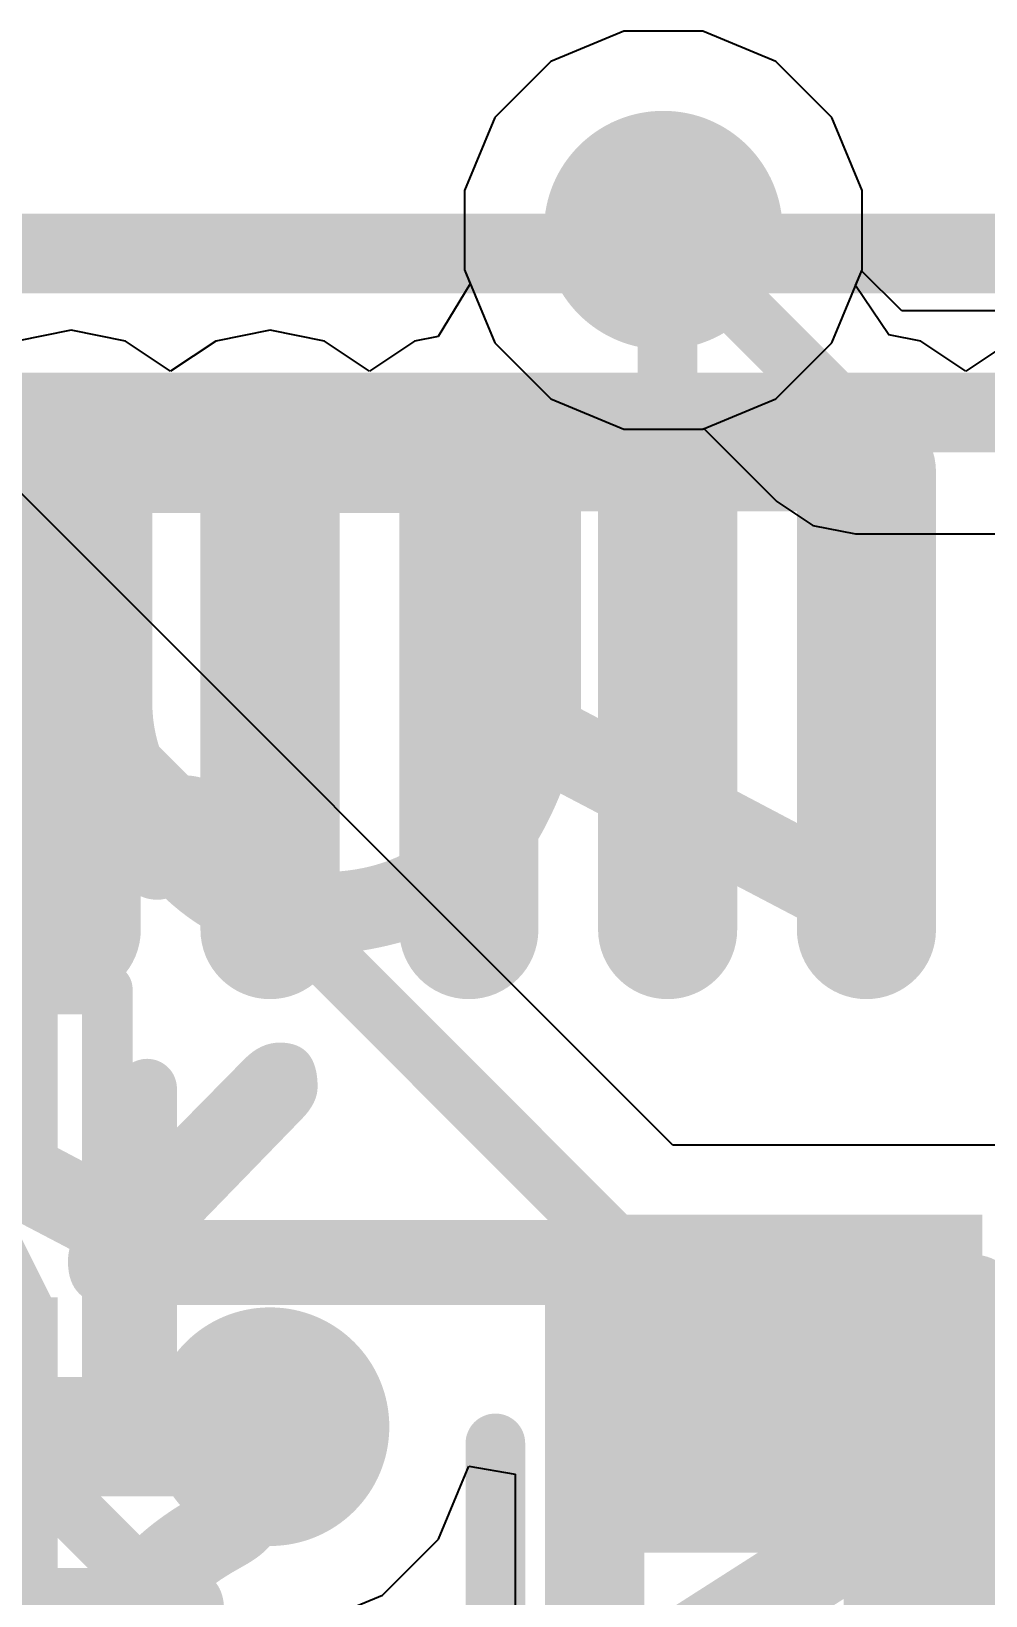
# Model space of a CAD drawing. Header units: inches. Extents: x -1.9 to 51.5, y -1.6 to 35.1.
# Drawn here: x 16.1 to 18.5, y 8.125 to 12.059 of the extents above; entities that cross this region are included whole.
import ezdxf

# ---------------------------------------------------------------- set-up
doc = ezdxf.new("R2010")
doc.units = ezdxf.units.IN
for name, color, linetype in [('Assembly Notes', 76, 'Continuous'), ('Bottom Layer', 76, 'Continuous'), ('Bottom Layer 1', 5, 'Continuous'), ('Bottom Overlay', 54, 'Continuous'), ('Bottom Paste', 16, 'Continuous'), ('Bottom Solder', 6, 'Continuous'), ('Mechanical 10', 56, 'Continuous'), ('Mechanical 13', 56, 'Continuous'), ('Top Layer', 16, 'Continuous'), ('Top Layer 1', 1, 'Continuous'), ('Top Overlay', 2, 'Continuous'), ('Top Paste', 8, 'Continuous'), ('Top Solder', 216, 'Continuous'), ('Via Holes', 16, 'Continuous')]:
    doc.layers.add(name, color=color, linetype=linetype)
doc.styles.add('GOST type B', font='', dxfattribs={"height": 0.2})
doc.styles.get('GOST type B').set_extended_font_data('GOST type B')

# ---------------------------------------------------------------- blocks, each defined once
blk = doc.blocks.new('SOD523_B_126')
at = {"layer": 'Bottom Layer 1'}
for points in [[(-0.9, 0.25), (-0.2, 0.25), (-0.2, -0.25), (-0.9, -0.25)], [(0.2, 0.25), (0.9, 0.25), (0.9, -0.25), (0.2, -0.25)]]:
    blk.add_hatch(color=5, dxfattribs=at).paths.add_polyline_path(points)
at = {"layer": 'Bottom Paste'}
for points in [[(-0.9, 0.25), (-0.2, 0.25), (-0.2, -0.25), (-0.9, -0.25)], [(0.2, 0.25), (0.9, 0.25), (0.9, -0.25), (0.2, -0.25)]]:
    blk.add_hatch(color=16, dxfattribs=at).paths.add_polyline_path(points)
at = {"layer": 'Bottom Solder'}
for points in [[(-0.925, 0.275), (-0.175, 0.275), (-0.175, -0.275), (-0.925, -0.275)], [(0.175, 0.275), (0.925, 0.275), (0.925, -0.275), (0.175, -0.275)]]:
    blk.add_hatch(color=6, dxfattribs=at).paths.add_polyline_path(points)
at = {"layer": 'Bottom Overlay'}
for points in [[(-0.3442, 0.5066, 0.15, 0.15, 0), (0.3558, 0.5066, 0.15, 0.15, 0)], [(-0.35, -0.5, 0.15, 0.15, 0), (0.35, -0.5, 0.15, 0.15, 0)]]:
    blk.add_lwpolyline(points, format="xyseb", dxfattribs=at)
for points in [[(-0.3817, 0.5066, 0.075, 0.075, 1), (-0.3067, 0.5066, 0.075, 0.075, 1)], [(0.3183, 0.5066, 0.075, 0.075, 1), (0.3933, 0.5066, 0.075, 0.075, 1)], [(-0.3875, -0.5, 0.075, 0.075, 1), (-0.3125, -0.5, 0.075, 0.075, 1)], [(0.3125, -0.5, 0.075, 0.075, 1), (0.3875, -0.5, 0.075, 0.075, 1)], [(0.975, -0.525, 0.1, 0.1, 1), (0.875, -0.525, 0.1, 0.1, 1)], [(0.85, -0.525, 0.05, 0.05, 1), (0.9, -0.525, 0.05, 0.05, 1)], [(0.95, -0.525, 0.05, 0.05, 1), (1, -0.525, 0.05, 0.05, 1)]]:
    blk.add_lwpolyline(points, format="xyseb", close=True, dxfattribs=at)
at = {"layer": 'Mechanical 13'}
for p, q in [((-0.6, 0.15), (-0.8001, 0.15)), ((-0.8001, 0.15), (-0.8001, -0.15)), ((-0.6, -0.15), (-0.6, 0.15)), ((0.8, 0.1503), (0.6011, 0.1503)), ((0.6011, 0.1503), (0.6011, -0.15)), ((0.8, -0.15), (0.8, 0.1503)), ((-0.8001, -0.15), (-0.6, -0.15)), ((0.6011, -0.15), (0.8, -0.15))]:
    blk.add_line(p, q, dxfattribs=at)
for points in [[(-0.6, 0.4, 0.127, 0.127, 0), (-0.6, -0.4, 0.127, 0.127, 0)], [(-0.6, 0.4, 0.127, 0.127, 0), (0.6, 0.4, 0.127, 0.127, 0)], [(0.6, 0.4, 0.127, 0.127, 0), (0.6, -0.4, 0.127, 0.127, 0)], [(-0.2, 0.2, 0.127, 0.127, 0), (-0.2, -0.2, 0.127, 0.127, 0)], [(-0.2, 0.2, 0.127, 0.127, 0), (0.2, 0, 0.127, 0.127, 0)], [(0.2, 0.2, 0.127, 0.127, 0), (0.2, 0, 0.127, 0.127, 0)], [(0.2, 0, 0.127, 0.127, 0), (-0.2, -0.2, 0.127, 0.127, 0)], [(0.2, 0, 0.127, 0.127, 0), (0.2, -0.2, 0.127, 0.127, 0)], [(-0.6, -0.4, 0.127, 0.127, 0), (0.6, -0.4, 0.127, 0.127, 0)]]:
    blk.add_lwpolyline(points, format="xyseb", dxfattribs=at)
for points in [[(-0.6317, 0.4, 0.0635, 0.0635, 1), (-0.5682, 0.4, 0.0635, 0.0635, 1)], [(-0.6317, 0.4, 0.0635, 0.0635, 1), (-0.5682, 0.4, 0.0635, 0.0635, 1)], [(0.5682, 0.4, 0.0635, 0.0635, 1), (0.6317, 0.4, 0.0635, 0.0635, 1)], [(0.5682, 0.4, 0.0635, 0.0635, 1), (0.6317, 0.4, 0.0635, 0.0635, 1)], [(-0.2317, 0.2, 0.0635, 0.0635, 1), (-0.1682, 0.2, 0.0635, 0.0635, 1)], [(-0.2317, 0.2, 0.0635, 0.0635, 1), (-0.1682, 0.2, 0.0635, 0.0635, 1)], [(0.1682, 0.2, 0.0635, 0.0635, 1), (0.2317, 0.2, 0.0635, 0.0635, 1)], [(0.1682, 0, 0.0635, 0.0635, 1), (0.2317, 0, 0.0635, 0.0635, 1)], [(0.1682, 0, 0.0635, 0.0635, 1), (0.2317, 0, 0.0635, 0.0635, 1)], [(0.1682, 0, 0.0635, 0.0635, 1), (0.2317, 0, 0.0635, 0.0635, 1)], [(0.1682, 0, 0.0635, 0.0635, 1), (0.2317, 0, 0.0635, 0.0635, 1)], [(-0.2317, -0.2, 0.0635, 0.0635, 1), (-0.1682, -0.2, 0.0635, 0.0635, 1)], [(-0.2317, -0.2, 0.0635, 0.0635, 1), (-0.1682, -0.2, 0.0635, 0.0635, 1)], [(0.1682, -0.2, 0.0635, 0.0635, 1), (0.2317, -0.2, 0.0635, 0.0635, 1)], [(-0.6317, -0.4, 0.0635, 0.0635, 1), (-0.5682, -0.4, 0.0635, 0.0635, 1)], [(-0.6317, -0.4, 0.0635, 0.0635, 1), (-0.5682, -0.4, 0.0635, 0.0635, 1)], [(0.5682, -0.4, 0.0635, 0.0635, 1), (0.6317, -0.4, 0.0635, 0.0635, 1)], [(0.5682, -0.4, 0.0635, 0.0635, 1), (0.6317, -0.4, 0.0635, 0.0635, 1)]]:
    blk.add_lwpolyline(points, format="xyseb", close=True, dxfattribs=at)
blk = doc.blocks.new('0603R_B_145')
at = {"layer": 'Assembly Notes', "style": 'GOST type B', "text_generation_flag": 2}
blk.add_text('R12_6', height=2.15, rotation=-180, dxfattribs=at).set_placement((-2.4, -1.4))
blk = doc.blocks.new('0603R_B_155')
at = {"layer": 'Bottom Layer 1'}
blk.add_hatch(color=5, dxfattribs=at).paths.add_polyline_path([(-0.25, 0.475), (-0.25, -0.475), (-1.05, -0.475), (-1.05, 0.475)])
at = {"layer": 'Bottom Paste'}
blk.add_hatch(color=16, dxfattribs=at).paths.add_polyline_path([(-0.25, 0.475), (-0.25, -0.475), (-1.05, -0.475), (-1.05, 0.475)])
at = {"layer": 'Bottom Solder'}
blk.add_hatch(color=6, dxfattribs=at).paths.add_polyline_path([(-0.225, 0.5), (-0.225, -0.5), (-1.075, -0.5), (-1.075, 0.5)])
at = {"layer": 'Assembly Notes'}
for points in [[(-0.85, -0.475, 0.25, 0.25, 0), (-0.85, 0.475, 0.25, 0.25, 0)], [(0.85, 0.475, 0.25, 0.25, 0), (-0.85, 0.475, 0.25, 0.25, 0)], [(0.85, -0.475, 0.25, 0.25, 0), (-0.85, -0.475, 0.25, 0.25, 0)]]:
    blk.add_lwpolyline(points, format="xyseb", dxfattribs=at)
for points in [[(-0.9125, 0.475, 0.125, 0.125, 1), (-0.7875, 0.475, 0.125, 0.125, 1)], [(-0.9125, 0.475, 0.125, 0.125, 1), (-0.7875, 0.475, 0.125, 0.125, 1)], [(-0.9125, -0.475, 0.125, 0.125, 1), (-0.7875, -0.475, 0.125, 0.125, 1)], [(-0.9125, -0.475, 0.125, 0.125, 1), (-0.7875, -0.475, 0.125, 0.125, 1)]]:
    blk.add_lwpolyline(points, format="xyseb", close=True, dxfattribs=at)
at = {"layer": 'Bottom Overlay'}
blk.add_lwpolyline([(0.5, -0.725, 0.15, 0.15, 0), (-0.5, -0.725, 0.15, 0.15, 0)], format="xyseb", dxfattribs=at)
blk.add_lwpolyline([(-0.5375, -0.725, 0.075, 0.075, 1), (-0.4625, -0.725, 0.075, 0.075, 1)], format="xyseb", close=True, dxfattribs=at)
at = {"layer": 'Assembly Notes', "style": 'GOST type B', "text_generation_flag": 2}
blk.add_text('R11_6', height=2.15, rotation=-180, dxfattribs=at).set_placement((-2.4, -1.4))
blk = doc.blocks.new('LQFP100_173')
at = {"layer": 'Top Layer 1'}
h = blk.add_hatch(color=1, dxfattribs=at)
edge = h.paths.add_edge_path()
edge.add_arc((-0.5, -8.3), 0.15, 180, 360)
edge.add_line((-0.35, -8.3), (-0.35, -7.15))
edge.add_arc((-0.5, -7.15), 0.15, 0, 180)
edge.add_line((-0.65, -7.15), (-0.65, -8.3))
h = blk.add_hatch(color=1, dxfattribs=at)
edge = h.paths.add_edge_path()
edge.add_arc((0, -8.3), 0.15, 180, 360)
edge.add_line((0.15, -8.3), (0.15, -7.15))
edge.add_arc((0, -7.15), 0.15, 0, 180)
edge.add_line((-0.15, -7.15), (-0.15, -8.3))
h = blk.add_hatch(color=1, dxfattribs=at)
edge = h.paths.add_edge_path()
edge.add_arc((0.5, -8.3), 0.15, 180, 360)
edge.add_line((0.65, -8.3), (0.65, -7.15))
edge.add_arc((0.5, -7.15), 0.15, 0, 180)
edge.add_line((0.35, -7.15), (0.35, -8.3))
h = blk.add_hatch(color=1, dxfattribs=at)
edge = h.paths.add_edge_path()
edge.add_arc((1, -8.3), 0.15, 180, 360)
edge.add_line((1.15, -8.3), (1.15, -7.15))
edge.add_arc((1, -7.15), 0.15, 0, 180)
edge.add_line((0.85, -7.15), (0.85, -8.3))
h = blk.add_hatch(color=1, dxfattribs=at)
edge = h.paths.add_edge_path()
edge.add_arc((1.5, -8.3), 0.15, 180, 360)
edge.add_line((1.65, -8.3), (1.65, -7.15))
edge.add_arc((1.5, -7.15), 0.15, 0, 180)
edge.add_line((1.35, -7.15), (1.35, -8.3))
at = {"layer": 'Top Paste'}
h = blk.add_hatch(color=8, dxfattribs=at)
edge = h.paths.add_edge_path()
edge.add_arc((-0.5, -8.3), 0.15, 180, 360)
edge.add_line((-0.35, -8.3), (-0.35, -7.15))
edge.add_arc((-0.5, -7.15), 0.15, 0, 180)
edge.add_line((-0.65, -7.15), (-0.65, -8.3))
h = blk.add_hatch(color=8, dxfattribs=at)
edge = h.paths.add_edge_path()
edge.add_arc((0, -8.3), 0.15, 180, 360)
edge.add_line((0.15, -8.3), (0.15, -7.15))
edge.add_arc((0, -7.15), 0.15, 0, 180)
edge.add_line((-0.15, -7.15), (-0.15, -8.3))
h = blk.add_hatch(color=8, dxfattribs=at)
edge = h.paths.add_edge_path()
edge.add_arc((0.5, -8.3), 0.15, 180, 360)
edge.add_line((0.65, -8.3), (0.65, -7.15))
edge.add_arc((0.5, -7.15), 0.15, 0, 180)
edge.add_line((0.35, -7.15), (0.35, -8.3))
h = blk.add_hatch(color=8, dxfattribs=at)
edge = h.paths.add_edge_path()
edge.add_arc((1, -8.3), 0.15, 180, 360)
edge.add_line((1.15, -8.3), (1.15, -7.15))
edge.add_arc((1, -7.15), 0.15, 0, 180)
edge.add_line((0.85, -7.15), (0.85, -8.3))
h = blk.add_hatch(color=8, dxfattribs=at)
edge = h.paths.add_edge_path()
edge.add_arc((1.5, -8.3), 0.15, 180, 360)
edge.add_line((1.65, -8.3), (1.65, -7.15))
edge.add_arc((1.5, -7.15), 0.15, 0, 180)
edge.add_line((1.35, -7.15), (1.35, -8.3))
at = {"layer": 'Top Solder'}
h = blk.add_hatch(color=216, dxfattribs=at)
edge = h.paths.add_edge_path()
edge.add_arc((-0.5, -8.3), 0.175, 180, 360)
edge.add_line((-0.325, -8.3), (-0.325, -7.15))
edge.add_arc((-0.5, -7.15), 0.175, 0, 180)
edge.add_line((-0.675, -7.15), (-0.675, -8.3))
h = blk.add_hatch(color=216, dxfattribs=at)
edge = h.paths.add_edge_path()
edge.add_arc((0, -8.3), 0.175, 180, 360)
edge.add_line((0.175, -8.3), (0.175, -7.15))
edge.add_arc((0, -7.15), 0.175, 0, 180)
edge.add_line((-0.175, -7.15), (-0.175, -8.3))
h = blk.add_hatch(color=216, dxfattribs=at)
edge = h.paths.add_edge_path()
edge.add_arc((0.5, -8.3), 0.175, 180, 360)
edge.add_line((0.675, -8.3), (0.675, -7.15))
edge.add_arc((0.5, -7.15), 0.175, 0, 180)
edge.add_line((0.325, -7.15), (0.325, -8.3))
h = blk.add_hatch(color=216, dxfattribs=at)
edge = h.paths.add_edge_path()
edge.add_arc((1, -8.3), 0.175, 180, 360)
edge.add_line((1.175, -8.3), (1.175, -7.15))
edge.add_arc((1, -7.15), 0.175, 0, 180)
edge.add_line((0.825, -7.15), (0.825, -8.3))
h = blk.add_hatch(color=216, dxfattribs=at)
edge = h.paths.add_edge_path()
edge.add_arc((1.5, -8.3), 0.175, 180, 360)
edge.add_line((1.675, -8.3), (1.675, -7.15))
edge.add_arc((1.5, -7.15), 0.175, 0, 180)
edge.add_line((1.325, -7.15), (1.325, -8.3))
at = {"layer": 'Mechanical 10'}
blk.add_lwpolyline([(-7, -7, 0.2, 0.2, 0), (7, -7, 0.2, 0.2, 0)], format="xyseb", dxfattribs=at)
at = {"layer": 'Top Overlay'}
blk.add_lwpolyline([(-6.6, -6.6, 0.2, 0.2, 0), (6.6, -6.6, 0.2, 0.2, 0)], format="xyseb", dxfattribs=at)

msp = doc.modelspace()

# ---------------------------------------------------------------- hatches: boundary and pattern name
at = {"layer": 'Bottom Layer'}
h = msp.add_hatch(color=76, dxfattribs=at)
edge = h.paths.add_edge_path()
edge.add_arc((17.6891, 11.5586), 0.3, 0, 360)
h = msp.add_hatch(color=76, dxfattribs=at)
edge = h.paths.add_edge_path()
edge.add_arc((16.7, 8.55), 0.3, 0, 360)
at = {"layer": 'Bottom Layer 1'}
h = msp.add_hatch(color=5, dxfattribs=at)
edge = h.paths.add_edge_path()
edge.add_arc((17.6891, 11.5586), 0.3, 0, 360)
h = msp.add_hatch(color=5, dxfattribs=at)
edge = h.paths.add_edge_path()
edge.add_arc((16.7, 8.55), 0.3, 0, 360)
at = {"layer": 'Top Layer'}
h = msp.add_hatch(color=16, dxfattribs=at)
edge = h.paths.add_edge_path()
edge.add_arc((17.6891, 11.5586), 0.3, 0, 360)
h = msp.add_hatch(color=16, dxfattribs=at)
edge = h.paths.add_edge_path()
edge.add_arc((16.7, 8.55), 0.3, 0, 360)
at = {"layer": 'Top Layer 1'}
h = msp.add_hatch(color=1, dxfattribs=at)
edge = h.paths.add_edge_path()
edge.add_arc((17.6891, 11.5586), 0.3, 0, 360)
h = msp.add_hatch(color=1, dxfattribs=at)
edge = h.paths.add_edge_path()
edge.add_arc((16.7, 8.55), 0.3, 0, 360)
at = {"layer": 'Via Holes'}
h = msp.add_hatch(color=7, dxfattribs=at)
edge = h.paths.add_edge_path()
edge.add_arc((17.6891, 11.5586), 0.15, 0, 360)
h = msp.add_hatch(color=7, dxfattribs=at)
edge = h.paths.add_edge_path()
edge.add_arc((16.7, 8.55), 0.15, 0, 360)

# ---------------------------------------------------------------- linework, layer by layer
at = {"layer": 'Bottom Layer'}
for p, q in [((17.5897, 12.0586), (17.4059, 11.9825)), ((17.7886, 12.0586), (17.5897, 12.0586)), ((17.9723, 11.9825), (17.7886, 12.0586)), ((17.4059, 11.9825), (17.2652, 11.8419)), ((18.113, 11.8419), (17.9723, 11.9825)), ((17.2652, 11.8419), (17.1891, 11.6581)), ((18.1891, 11.6581), (18.113, 11.8419)), ((17.1891, 11.6581), (17.1891, 11.4592)), ((18.1891, 11.4592), (18.1891, 11.6581)), ((17.1891, 11.4592), (17.2652, 11.2754)), ((18.113, 11.2754), (18.1891, 11.4592)), ((17.2652, 11.2754), (17.4059, 11.1348)), ((17.9723, 11.1348), (18.113, 11.2754)), ((17.4059, 11.1348), (17.5897, 11.0586)), ((17.7886, 11.0586), (17.9723, 11.1348)), ((17.5897, 11.0586), (17.7886, 11.0586))]:
    msp.add_line(p, q, dxfattribs=at)
at = {"layer": 'Bottom Layer 1'}
for p, q in [((17.5897, 12.0586), (17.4059, 11.9825)), ((17.7886, 12.0586), (17.5897, 12.0586)), ((17.9723, 11.9825), (17.7886, 12.0586)), ((17.4059, 11.9825), (17.2652, 11.8419)), ((18.113, 11.8419), (17.9723, 11.9825)), ((17.2652, 11.8419), (17.1891, 11.6581)), ((18.1891, 11.6581), (18.113, 11.8419)), ((17.1891, 11.6581), (17.1891, 11.4592)), ((18.1891, 11.4592), (18.1891, 11.6581)), ((17.1891, 11.4592), (17.2652, 11.2754)), ((18.1879, 11.4563), (18.1891, 11.4592)), ((18.2889, 11.3554), (18.1879, 11.4563)), ((17.7134, 9.258), (15.6392, 11.3321)), ((19.2242, 11.3554), (18.2889, 11.3554)), ((17.2652, 11.2754), (17.4059, 11.1348)), ((17.4059, 11.1348), (17.5897, 11.0586)), ((17.5897, 11.0586), (17.7886, 11.0586)), ((17.7886, 11.0586), (17.7914, 11.0598)), ((17.7914, 11.0598), (17.9745, 10.8767)), ((17.9745, 10.8767), (18.0654, 10.816)), ((18.0654, 10.816), (18.1727, 10.7946)), ((18.1727, 10.7946), (23.2789, 10.7946)), ((18.6668, 9.258), (17.7134, 9.258)), ((17.1239, 8.2668), (17.2, 8.4505)), ((17.2, 8.4505), (17.3168, 8.4308)), ((17.3168, 8.4308), (17.3168, 8.058)), ((16.9832, 8.1261), (17.1239, 8.2668)), ((16.7995, 8.05), (16.9832, 8.1261))]:
    msp.add_line(p, q, dxfattribs=at)
for points in [[(17.6891, 11.5586, 0.15, 0.15, 0), (18.1727, 11.075, 0.15, 0.15, 0)], [(15.3111, 11.2637, 0.15, 0.15, 0), (17.9168, 8.658, 0.15, 0.15, 0)], [(18.1727, 11.075, 0.15, 0.15, 0), (23.395, 11.075, 0.15, 0.15, 0)], [(17.9168, 8.658, 0.15, 0.15, 0), (17.9918, 8.658, 0.15, 0.15, 0)], [(17.9918, 8.658, 0.15, 0.15, 0), (18.7918, 8.658, 0.15, 0.15, 0)], [(16.675, 8.525, 0.3, 0.3, 0), (16.7, 8.55, 0.3, 0.3, 0)], [(15.9159, 8.525, 0.3, 0.3, 0), (16.675, 8.525, 0.3, 0.3, 0)]]:
    msp.add_lwpolyline(points, format="xyseb", dxfattribs=at)
for points in [[(17.6516, 11.5586, 0.075, 0.075, 1), (17.7266, 11.5586, 0.075, 0.075, 1)], [(18.1352, 11.075, 0.075, 0.075, 1), (18.2102, 11.075, 0.075, 0.075, 1)], [(18.1352, 11.075, 0.075, 0.075, 1), (18.2102, 11.075, 0.075, 0.075, 1)], [(17.8793, 8.658, 0.075, 0.075, 1), (17.9543, 8.658, 0.075, 0.075, 1)], [(17.8793, 8.658, 0.075, 0.075, 1), (17.9543, 8.658, 0.075, 0.075, 1)], [(17.9543, 8.658, 0.075, 0.075, 1), (18.0293, 8.658, 0.075, 0.075, 1)], [(17.9543, 8.658, 0.075, 0.075, 1), (18.0293, 8.658, 0.075, 0.075, 1)], [(16.625, 8.55, 0.15, 0.15, 1), (16.775, 8.55, 0.15, 0.15, 1)], [(16.6, 8.525, 0.15, 0.15, 1), (16.75, 8.525, 0.15, 0.15, 1)], [(16.6, 8.525, 0.15, 0.15, 1), (16.75, 8.525, 0.15, 0.15, 1)]]:
    msp.add_lwpolyline(points, format="xyseb", close=True, dxfattribs=at)
at = {"layer": 'Top Layer'}
for p, q in [((17.5897, 12.0586), (17.4059, 11.9825)), ((17.7886, 12.0586), (17.5897, 12.0586)), ((17.9723, 11.9825), (17.7886, 12.0586)), ((17.4059, 11.9825), (17.2652, 11.8419)), ((18.113, 11.8419), (17.9723, 11.9825)), ((17.2652, 11.8419), (17.1891, 11.6581)), ((18.1891, 11.6581), (18.113, 11.8419)), ((17.1891, 11.6581), (17.1891, 11.4592)), ((18.1891, 11.4592), (18.1891, 11.6581)), ((17.1891, 11.4592), (17.2652, 11.2754)), ((18.113, 11.2754), (18.1891, 11.4592)), ((17.2652, 11.2754), (17.4059, 11.1348)), ((17.9723, 11.1348), (18.113, 11.2754)), ((17.4059, 11.1348), (17.5897, 11.0586)), ((17.7886, 11.0586), (17.9723, 11.1348)), ((17.5897, 11.0586), (17.7886, 11.0586))]:
    msp.add_line(p, q, dxfattribs=at)
at = {"layer": 'Top Layer 1'}
for p, q in [((17.5897, 12.0586), (17.4059, 11.9825)), ((17.7886, 12.0586), (17.5897, 12.0586)), ((17.9723, 11.9825), (17.7886, 12.0586)), ((17.4059, 11.9825), (17.2652, 11.8419)), ((18.113, 11.8419), (17.9723, 11.9825)), ((17.2652, 11.8419), (17.1891, 11.6581)), ((18.1891, 11.6581), (18.113, 11.8419)), ((17.1891, 11.6581), (17.1891, 11.4592)), ((18.1891, 11.4592), (18.1891, 11.6581)), ((17.1891, 11.4592), (17.2037, 11.4239)), ((18.1725, 11.4191), (18.1891, 11.4592)), ((17.2037, 11.4239), (17.1232, 11.2916)), ((18.2567, 11.2956), (18.1725, 11.4191)), ((16.2, 11.3069), (16.0634, 11.2797)), ((16.3366, 11.2797), (16.2, 11.3069)), ((16.7, 11.3069), (16.5634, 11.2797)), ((16.8366, 11.2797), (16.7, 11.3069)), ((17.1232, 11.2916), (17.0634, 11.2797)), ((18.3366, 11.2797), (18.2567, 11.2956)), ((16.45, 11.2039), (16.3366, 11.2797)), ((16.5634, 11.2797), (16.45, 11.2039)), ((16.95, 11.2039), (16.8366, 11.2797)), ((17.0634, 11.2797), (16.95, 11.2039)), ((18.45, 11.2039), (18.3366, 11.2797)), ((18.5634, 11.2797), (18.45, 11.2039))]:
    msp.add_line(p, q, dxfattribs=at)
for points in [[(17.6891, 11.5586, 0.15, 0.15, 0), (17.7, 11.5477, 0.15, 0.15, 0)], [(17.7, 10.375, 0.15, 0.15, 0), (17.7, 11.5477, 0.15, 0.15, 0)], [(15.7, 8.8429, 0.15, 0.15, 0), (16.4929, 8.05, 0.15, 0.15, 0)]]:
    msp.add_lwpolyline(points, format="xyseb", dxfattribs=at)
for points in [[(17.6516, 11.5586, 0.075, 0.075, 1), (17.7266, 11.5586, 0.075, 0.075, 1)], [(17.6625, 11.5477, 0.075, 0.075, 1), (17.7375, 11.5477, 0.075, 0.075, 1)], [(17.6625, 11.5477, 0.075, 0.075, 1), (17.7375, 11.5477, 0.075, 0.075, 1)], [(17.6625, 10.375, 0.075, 0.075, 1), (17.7375, 10.375, 0.075, 0.075, 1)]]:
    msp.add_lwpolyline(points, format="xyseb", close=True, dxfattribs=at)

# ---------------------------------------------------------------- block references
msp.add_blockref('LQFP100_173', (16.7, 18.1))
for name, p, rotation in [('0603R_B_145', (19.7418, 8.883), 270), ('0603R_B_155', (17.9918, 8.008), 270), ('SOD523_B_126', (15.8909, 9.05), 90)]:
    msp.add_blockref(name, p, dxfattribs=dict(rotation=rotation))

doc.saveas('drawing.dxf')
